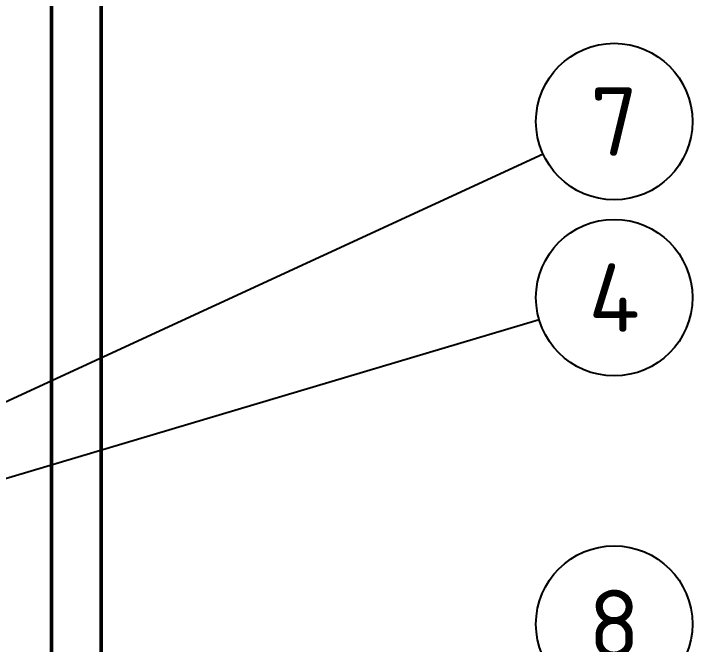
# Model space of a CAD drawing. Header units: millimetres. Extents: x 0 to 420, y 0 to 297.
# Drawn here: x 98.78 to 133.5, y 211.96 to 244.2 of the extents above; entities that cross this region are included whole.
import ezdxf
from ezdxf.enums import TextEntityAlignment as Align

# ---------------------------------------------------------------- set-up
doc = ezdxf.new("R2010")
doc.units = ezdxf.units.MM
for name, color, linetype, lineweight in [('01-VISIBLE', 7, 'CONTINUOUS', 50), ('06-TEXTO', 7, 'CONTINUOUS', 25), ('08-FINA', 5, 'CONTINUOUS', 25)]:
    doc.layers.add(name, color=color, linetype=linetype, lineweight=lineweight)
doc.styles.add('ISO3098', font='isocpeur.ttf')

msp = doc.modelspace()

# ---------------------------------------------------------------- linework, layer by layer
at = {"layer": '01-VISIBLE'}
for p, q in [((100.73, 210.105), (100.73, 250.48)), ((103.27, 171), (103.27, 250.48))]:
    msp.add_line(p, q, dxfattribs=at)
at = {"layer": '08-FINA'}
for p, q in [((125.867, 237.012), (86.75, 219)), ((125.666, 228.545), (86.75, 216.97))]:
    msp.add_line(p, q, dxfattribs=at)
for centre in [(129.5, 238.685), (129.5, 229.685), (129.5, 213)]:
    msp.add_circle(centre, 4, dxfattribs=at)

# ---------------------------------------------------------------- texts
at = {"layer": '06-TEXTO', "style": 'ISO3098'}
for s, p in [('7', (129.5, 238.685)), ('4', (129.5, 229.685)), ('8', (129.5, 213))]:
    msp.add_text(s, height=3.5, dxfattribs=at).set_placement(p, align=Align.MIDDLE_CENTER)

doc.saveas('drawing.dxf')
